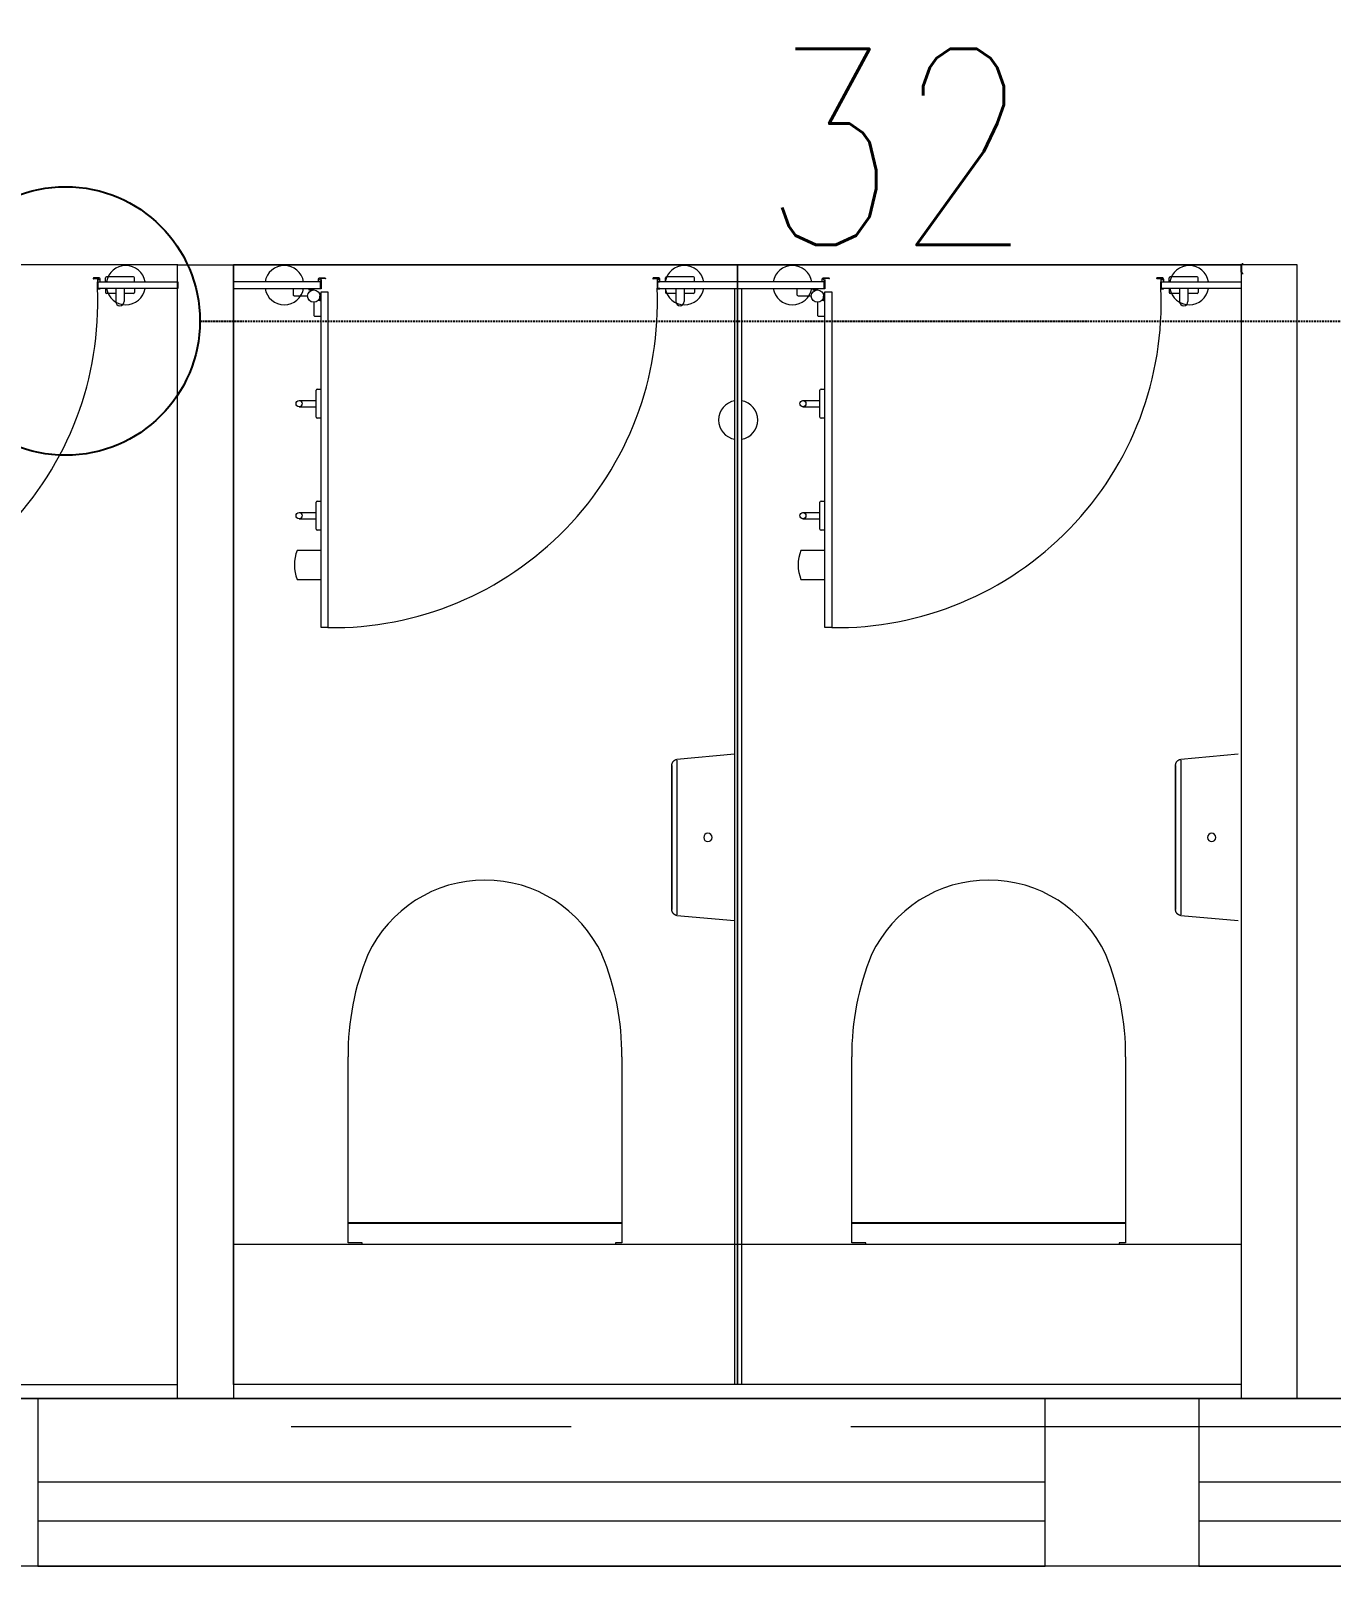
# Model space of a CAD drawing. Header units: millimetres. Extents: x -282761 to 137668, y -273845 to 94451.
# Drawn here: x 2383 to 4707, y -75475 to -72731 of the extents above; entities that cross this region are included whole.
import ezdxf

# ---------------------------------------------------------------- set-up
doc = ezdxf.new("R2010")
doc.units = ezdxf.units.MM
doc.linetypes.add('BLK_2 - 1ST__2ND_STOREY_PLAN-archi clean_11 SEPT 2024$0$IDA - Grid Line', pattern=[3500, 2000, -500, 500, -500])
doc.linetypes.add('HIDDEN2', pattern=[4.7625, 3.175, -1.5875])
for name, color, linetype, lineweight in [('BLK_2 - 1ST__2ND_STOREY_PLAN-archi clean_11 SEPT 2024$0$1599_DB_A_BLK2_HQ_R21- LINKVIEW_BLK2_1ST STOREY Toilet JOH$0$A-_DETA----_ED', 8, 'Continuous', 9), ('BLK_2 - 1ST__2ND_STOREY_PLAN-archi clean_11 SEPT 2024$0$1599_DB_A_BLK2_HQ_R21- LINKVIEW_BLK2_1ST STOREY Toilet JOH$0$A-_FURT----_E', 8, 'Continuous', 9), ('BLK_2 - 1ST__2ND_STOREY_PLAN-archi clean_11 SEPT 2024$0$1599_DB_A_BLK2_HQ_R21- LINKVIEW_BLK2_1ST STOREY Toilet JOH$0$A-_GENM----_M', 8, 'Continuous', 9), ('BLK_2 - 1ST__2ND_STOREY_PLAN-archi clean_11 SEPT 2024$0$1599_DB_A_BLK2_HQ_R21- LINKVIEW_BLK2_1ST STOREY Toilet JOH$0$M-_SANIFIXR_E', 8, 'Continuous', 9), ('BLK_2 - 1ST__2ND_STOREY_PLAN-archi clean_11 SEPT 2024$0$1599_DB_A_BLK2_HQ_R21- LINKVIEW_BLK2_1ST STOREY Toilet JOH$0$S-_COLN----_E', 8, 'Continuous', 9), ('BLK_2 - 1ST__2ND_STOREY_PLAN-archi clean_11 SEPT 2024$0$_CATCHMENT_DRAIN', 8, 'Continuous', 0), ('BLK_2 - 1ST__2ND_STOREY_PLAN-archi clean_11 SEPT 2024$0$S-_ANOTGRID_E-1', 8, 'BLK_2 - 1ST__2ND_STOREY_PLAN-archi clean_11 SEPT 2024$0$IDA - Grid Line', 9)]:
    doc.layers.add(name, color=color, linetype=linetype, lineweight=lineweight)
for name, color, linetype in [('M-_FIRESPRK_T-', 7, 'Continuous'), ('M-_SPRKBEAM_E-', 12, 'HIDDEN2'), ('M-_SPRKPIEX_E-', 1, 'Continuous')]:
    doc.layers.add(name, color=color, linetype=linetype)
doc.styles.add('Simplex', font='SIMPLEX.shx', dxfattribs={"width": 0.8, "height": 2.5})

# ---------------------------------------------------------------- blocks, each defined once
blk = doc.blocks.new('fire0101')
at = {"color": 0, "linetype": 'Continuous'}
blk.add_circle((0, 0), 100, dxfattribs=at)
blk = doc.blocks.new('BLK_2 - 1ST__2ND_STOREY_PLAN-archi clean_11 SEPT 2024$0$3 hook door')
for p, q in [((25045.5, -17739.3), (25045.5, -17782.3)), ((25097.5, -17782.3), (25097.5, -17739.3)), ((25154.1, -17742.8), (25154.1, -17773.3)), ((25165.1, -17742.8), (25165.1, -17773.3)), ((25254.1, -17742.8), (25254.1, -17773.3)), ((25265.1, -17742.8), (25265.1, -17773.3)), ((25354.1, -17742.8), (25354.1, -17773.3)), ((25365.1, -17742.8), (25365.1, -17773.3)), ((25133.6, -17782.3), (25133.6, -17775.3)), ((25135.6, -17773.3), (25183.6, -17773.3)), ((25185.6, -17775.3), (25185.6, -17782.3)), ((25233.6, -17782.3), (25233.6, -17775.3)), ((25235.6, -17773.3), (25283.6, -17773.3)), ((25285.6, -17775.3), (25285.6, -17782.3)), ((25333.6, -17782.3), (25333.6, -17775.3)), ((25335.6, -17773.3), (25383.6, -17773.3)), ((25385.6, -17775.3), (25385.6, -17782.3)), ((25059.1, -17782.3), (25111.1, -17782.3)), ((25285.6, -17782.3), (25233.6, -17782.3)), ((25556.5, -18415.1), (25556.5, -18398.6)), ((25565.5, -18396.6), (25558.5, -18396.6)), ((25577.5, -18396.6), (25584.5, -18396.6)), ((25586.5, -18446.6), (25586.5, -18398.6)), ((25565.5, -18415.1), (25542, -18415.1)), ((25565.5, -18430.1), (25542, -18430.1)), ((25556.5, -18446.6), (25556.5, -18430.1)), ((25565.5, -18448.6), (25558.5, -18448.6)), ((25577.5, -18448.6), (25584.5, -18448.6))]:
    blk.add_line(p, q)
for points in [[(25552, -17757.8), (25552, -17734.8, -0.414214), (25554, -17732.8), (25565.5, -17732.8), (25565.5, -17760.3), (25563.1, -17760.3), (25563.1, -17768.8)], [(25541, -17768.8), (25518, -17768.8, 0.414214), (25516, -17770.8), (25516, -17782.3), (25543.5, -17782.3), (25543.5, -17779.9), (25552, -17779.9)]]:
    blk.add_lwpolyline(points, format="xyb")
for points in [[(25584.8, -17788.3, -0.291473), (25583.6, -17790.1, -1), (25583.1, -17789, 0.291473), (25583.6, -17788.3), (25583.6, -17780.5, 0.350085), (25581.8, -17779.3, 1), (25581.8, -17781.8), (25581.8, -17782.3), (25565.3, -17782.3, -0.414214), (25564.8, -17781.8), (25564.8, -17778.2, -0.327538), (25565.5, -17777.3), (25565.5, -17781.1), (25577.5, -17781.1), (25577.5, -17778.3, -0.414214), (25578.5, -17777.3), (25581.8, -17777.3, -0.414214), (25584.8, -17780.3)], [(25584.8, -18376.4, 0.291473), (25583.6, -18374.6, 1), (25583.1, -18375.7, -0.291473), (25583.6, -18376.4), (25583.6, -18384.2, -0.350085), (25581.8, -18385.4, -1), (25581.8, -18382.9), (25581.8, -18382.4), (25565.3, -18382.4, 0.414214), (25564.8, -18382.9), (25564.8, -18386.5, 0.327538), (25565.5, -18387.4), (25565.5, -18383.6), (25577.5, -18383.6), (25577.5, -18386.4, 0.414214), (25578.5, -18387.4), (25581.8, -18387.4, 0.414214), (25584.8, -18384.4)]]:
    blk.add_lwpolyline(points, format="xyb", close=True)
blk.add_lwpolyline([(25559.6, -17794.3), (24959.6, -17794.3), (24959.6, -17782.3), (25559.6, -17782.3)], close=True)
for centre, radius in [((25159.6, -17742.8), 5.5), ((25259.6, -17742.8), 5.5), ((25359.6, -17742.8), 5.5), ((25552, -17768.8), 11)]:
    blk.add_circle(centre, radius)
for centre, radius, start, end in [((25071.5, -17804.4), 70.1, 68.2289, 111.7711), ((25135.6, -17775.3), 2, 90, 180), ((25183.6, -17775.3), 2, 0, 90), ((25235.6, -17775.3), 2, 90, 180), ((25283.6, -17775.3), 2, 0, 90), ((25335.6, -17775.3), 2, 90, 180), ((25383.6, -17775.3), 2, 0, 90), ((25558.5, -18398.6), 2, 90, 180), ((25584.5, -18398.6), 2, 0, 90), ((25542, -18422.6), 7.5, 90, 270), ((25558.5, -18446.6), 2, 180, 270), ((25584.5, -18446.6), 2, 270, 0)]:
    blk.add_arc(centre, radius, start, end)
at = {"ltscale": 10}
blk.add_arc((25540.3, -17802.2), 580.8, 179.2194, 272.5231, dxfattribs=at)
blk = doc.blocks.new('BLK_2 - 1ST__2ND_STOREY_PLAN-archi clean_11 SEPT 2024$0$2 hook door')
for p, q in [((25045.5, -16829.2), (25045.5, -16872.2)), ((25097.5, -16872.2), (25097.5, -16829.2)), ((25154.1, -16832.7), (25154.1, -16863.2)), ((25165.1, -16832.7), (25165.1, -16863.2)), ((25354.1, -16832.7), (25354.1, -16863.2)), ((25365.1, -16832.7), (25365.1, -16863.2)), ((25133.6, -16872.2), (25133.6, -16865.2)), ((25135.6, -16863.2), (25183.6, -16863.2)), ((25185.6, -16865.2), (25185.6, -16872.2)), ((25333.6, -16872.2), (25333.6, -16865.2)), ((25335.6, -16863.2), (25383.6, -16863.2)), ((25385.6, -16865.2), (25385.6, -16872.2)), ((25556.5, -17505.7), (25556.5, -17489.2)), ((25565.5, -17487.2), (25558.5, -17487.2)), ((25577.5, -17487.2), (25584.5, -17487.2)), ((25586.5, -17537.2), (25586.5, -17489.2)), ((25565.5, -17505.7), (25542, -17505.7)), ((25565.5, -17520.7), (25542, -17520.7)), ((25556.5, -17537.2), (25556.5, -17520.7)), ((25565.5, -17539.2), (25558.5, -17539.2)), ((25577.5, -17539.2), (25584.5, -17539.2))]:
    blk.add_line(p, q)
for points in [[(25552, -16847.7), (25552, -16824.7, -0.414214), (25554, -16822.7), (25565.5, -16822.7), (25565.5, -16850.2), (25563.1, -16850.2), (25563.1, -16858.7)], [(25541, -16858.7), (25518, -16858.7, 0.414214), (25516, -16860.7), (25516, -16872.2), (25543.5, -16872.2), (25543.5, -16869.8), (25552, -16869.8)]]:
    blk.add_lwpolyline(points, format="xyb")
blk.add_lwpolyline([(25559.6, -16884.2), (24959.6, -16884.2), (24959.6, -16872.2), (25559.6, -16872.2)], close=True)
for points in [[(25584.8, -16878.2, -0.291473), (25583.6, -16880, -1), (25583.1, -16878.9, 0.291473), (25583.6, -16878.2), (25583.6, -16870.5, 0.350085), (25581.8, -16869.2, 1), (25581.8, -16871.7), (25581.8, -16872.2), (25565.3, -16872.2, -0.414214), (25564.8, -16871.7), (25564.8, -16868.2, -0.327538), (25565.5, -16867.2), (25565.5, -16871), (25577.5, -16871), (25577.5, -16868.2, -0.414214), (25578.5, -16867.2), (25581.8, -16867.2, -0.414214), (25584.8, -16870.2)], [(25584.8, -17466.4, 0.291473), (25583.6, -17464.5, 1), (25583.1, -17465.6, -0.291473), (25583.6, -17466.4), (25583.6, -17474.1, -0.350085), (25581.8, -17475.4, -1), (25581.8, -17472.9), (25581.8, -17472.4), (25565.3, -17472.4, 0.414214), (25564.8, -17472.9), (25564.8, -17476.4, 0.327538), (25565.5, -17477.4), (25565.5, -17473.6), (25577.5, -17473.6), (25577.5, -17476.4, 0.414214), (25578.5, -17477.4), (25581.8, -17477.4, 0.414214), (25584.8, -17474.4)]]:
    blk.add_lwpolyline(points, format="xyb", close=True)
for centre, radius in [((25159.6, -16832.7), 5.5), ((25359.6, -16832.7), 5.5), ((25552, -16858.7), 11)]:
    blk.add_circle(centre, radius)
for centre, radius, start, end in [((25071.5, -16894.3), 70.1, 68.2289, 111.7711), ((25135.6, -16865.2), 2, 90, 180), ((25183.6, -16865.2), 2, 0, 90), ((25335.6, -16865.2), 2, 90, 180), ((25383.6, -16865.2), 2, 0, 90), ((25558.5, -17489.2), 2, 90, 180), ((25584.5, -17489.2), 2, 0, 90), ((25542, -17513.2), 7.5, 90, 270), ((25558.5, -17537.2), 2, 180, 270), ((25584.5, -17537.2), 2, 270, 0)]:
    blk.add_arc(centre, radius, start, end)
at = {"ltscale": 10}
blk.add_arc((25540.3, -16892.1), 580.8, 179.2194, 272.5231, dxfattribs=at)
blk = doc.blocks.new('BLK_2 - 1ST__2ND_STOREY_PLAN-archi clean_11 SEPT 2024$0$TOIL')
for centre, start, end in [((-301605, -103701.7), 99.8709, 260.1291), ((-301605, -103701.7), 279.8709, 80.1291), ((-301605, -103984.9), 99.8709, 260.1291), ((-301605, -103984.9), 279.8709, 80.1291), ((-301605, -104699.8), 99.8709, 260.1291), ((-301605, -104699.8), 279.8709, 80.1291), ((-301846, -104795.9), 9.8709, 170.1291), ((-301846, -104795.9), 189.8709, 350.1291), ((-301605, -104892.8), 99.8709, 260.1291), ((-301605, -104892.8), 279.8709, 80.1291), ((-301605, -105601.7), 99.8709, 260.1291), ((-301605, -105601.7), 279.8709, 80.1291)]:
    blk.add_arc(centre, 35, start, end)
at = {"layer": 'BLK_2 - 1ST__2ND_STOREY_PLAN-archi clean_11 SEPT 2024$0$1599_DB_A_BLK2_HQ_R21- LINKVIEW_BLK2_1ST STOREY Toilet JOH$0$A-_GENM----_M'}
for p, q in [((-301585.5, -105697.2), (-301584, -105697.2)), ((-301567, -105694.2), (-301584, -105694.2)), ((-301584, -105697.2), (-301582, -105695.7)), ((-301582, -105694.2), (-301569, -105694.2)), ((-301582, -105695.7), (-301569, -105695.7)), ((-301569, -105695.7), (-301567, -105697.2)), ((-301567, -105697.2), (-301565.5, -105697.2))]:
    blk.add_line(p, q, dxfattribs=at)
at = {"layer": 'BLK_2 - 1ST__2ND_STOREY_PLAN-archi clean_11 SEPT 2024$0$1599_DB_A_BLK2_HQ_R21- LINKVIEW_BLK2_1ST STOREY Toilet JOH$0$S-_COLN----_E'}
for p, q in [((-301569, -103794.4), (-301569, -101994.4)), ((-301569, -105694.4), (-301569, -103894.4))]:
    blk.add_line(p, q, dxfattribs=at)
for points in [[(-301611, -103650.9), (-301599, -103650.9), (-301599, -103794.4), (-301611, -103794.4), (-301611, -103650.9)], [(-301569, -103794.4), (-301569, -103894.4)], [(-301611, -104050.9), (-301599, -104050.9), (-301599, -103894.4), (-301611, -103894.4), (-301611, -104050.9)], [(-301611, -104650.9), (-301611, -104950.9), (-301599, -104950.9), (-301599, -104650.9), (-301611, -104650.9)], [(-301611, -104789.9), (-301611, -104801.9), (-303569, -104801.9), (-303569, -104789.9), (-301611, -104789.9)], [(-301611, -105550.9), (-301599, -105550.9), (-301599, -105694.4), (-301611, -105694.4), (-301611, -105550.9)], [(-301569, -105794.4), (-301569, -105694.4)]]:
    blk.add_lwpolyline(points, dxfattribs=at)
for name, p in [('BLK_2 - 1ST__2ND_STOREY_PLAN-archi clean_11 SEPT 2024$0$3 hook door', (-327176.5, -85268.6)), ('BLK_2 - 1ST__2ND_STOREY_PLAN-archi clean_11 SEPT 2024$0$2 hook door', (-327176.5, -87178.7)), ('BLK_2 - 1ST__2ND_STOREY_PLAN-archi clean_11 SEPT 2024$0$2 hook door', (-327176.5, -88078.7))]:
    blk.add_blockref(name, p, dxfattribs=at)
blk = doc.blocks.new('BLK_2 - 1ST__2ND_STOREY_PLAN-archi clean_11 SEPT 2024$0$1599_DB_A_BLK2_HQ_R21- LINKVIEW_BLK2_1ST STOREY Toilet JOH$0$IDA - Toilet Roll Holder - Jumbo - IDA - Toilet Roll Holder - Jumbo-2952152-LINKVIEW_BLK2_1ST STOREY')
at = {"layer": 'BLK_2 - 1ST__2ND_STOREY_PLAN-archi clean_11 SEPT 2024$0$1599_DB_A_BLK2_HQ_R21- LINKVIEW_BLK2_1ST STOREY Toilet JOH$0$A-_FURT----_E'}
for p, q in [((-148.5, -5), (-139.5, -107.9)), ((139.5, -107.9), (148.5, -5)), ((-138.1, -107.9), (0, -107.9)), ((0, -107.9), (138.1, -107.9))]:
    blk.add_line(p, q, dxfattribs=at)
for points in [[(-128.8, -117), (-129.2, -117), (-129.6, -117), (-130.1, -116.9), (-130.5, -116.9), (-130.9, -116.8), (-131.4, -116.7), (-131.8, -116.6), (-132.2, -116.4), (-132.6, -116.3), (-133, -116.1), (-133.4, -116), (-133.8, -115.8), (-134.2, -115.6), (-134.6, -115.3), (-134.9, -115.1), (-135.3, -114.8), (-135.6, -114.6), (-136, -114.3), (-136.3, -114), (-136.6, -113.7), (-136.9, -113.4), (-137.2, -113), (-137.5, -112.7), (-137.7, -112.3), (-138, -112), (-138.2, -111.6), (-138.4, -111.2), (-138.6, -110.8), (-138.8, -110.4), (-139, -110), (-139.1, -109.6), (-139.2, -109.2), (-139.4, -108.8), (-139.5, -108.3), (-139.5, -107.9)], [(139.5, -107.9), (139.5, -108.4), (139.4, -108.8), (139.2, -109.2), (139.1, -109.6), (138.9, -110.1), (138.8, -110.5), (138.6, -110.9), (138.4, -111.2), (138.2, -111.6), (137.9, -112), (137.7, -112.4), (137.4, -112.7), (137.2, -113.1), (136.9, -113.4), (136.6, -113.7), (136.3, -114), (135.9, -114.3), (135.6, -114.6), (135.3, -114.9), (134.9, -115.1), (134.5, -115.3), (134.2, -115.6), (133.8, -115.8), (133.4, -116), (133, -116.2), (132.6, -116.3), (132.2, -116.5), (131.7, -116.6), (131.3, -116.7), (130.9, -116.8), (130.5, -116.9), (130, -116.9), (129.6, -117), (129.1, -117), (128.8, -117)], [(0, -117), (-5.1, -117), (-10.3, -117), (-15.4, -117), (-20.5, -117), (-25.6, -117), (-30.6, -117), (-35.6, -117), (-40.5, -117), (-45.4, -117), (-50.1, -117), (-54.8, -117), (-59.5, -117), (-64, -117), (-68.4, -117), (-72.7, -117), (-76.9, -117), (-81, -117), (-84.9, -117), (-88.7, -117), (-92.4, -117), (-95.9, -117), (-99.2, -117), (-102.4, -117), (-105.5, -117), (-108.3, -117), (-111, -117), (-113.6, -117), (-115.9, -117), (-118, -117), (-120, -117), (-121.8, -117), (-123.3, -117), (-124.7, -117), (-125.9, -117), (-126.9, -117), (-127.7, -117), (-128.2, -117), (-128.6, -117), (-128.7, -117), (-128.8, -117)], [(-128.8, -117), (-128.6, -117), (-128.3, -117), (-127.8, -117), (-127.1, -117), (-126.2, -117), (-125.1, -117), (-123.7, -117), (-122.2, -117), (-120.5, -117), (-118.6, -117), (-116.5, -117), (-114.2, -117), (-111.7, -117), (-109.1, -117), (-106.3, -117), (-103.3, -117), (-100.1, -117), (-96.8, -117), (-93.3, -117), (-89.7, -117), (-85.9, -117), (-82, -117), (-78, -117), (-73.8, -117), (-69.6, -117), (-65.2, -117), (-60.7, -117), (-56.1, -117), (-51.4, -117), (-46.7, -117), (-41.8, -117), (-36.9, -117), (-32, -117), (-26.9, -117), (-21.9, -117), (-16.8, -117), (-11.7, -117), (-6.5, -117), (-1.4, -117), (0, -117)], [(0, -117), (5.1, -117), (10.3, -117), (15.4, -117), (20.5, -117), (25.6, -117), (30.6, -117), (35.6, -117), (40.5, -117), (45.4, -117), (50.1, -117), (54.8, -117), (59.5, -117), (64, -117), (68.4, -117), (72.7, -117), (76.9, -117), (81, -117), (84.9, -117), (88.7, -117), (92.4, -117), (95.9, -117), (99.2, -117), (102.4, -117), (105.5, -117), (108.3, -117), (111, -117), (113.6, -117), (115.9, -117), (118, -117), (120, -117), (121.8, -117), (123.3, -117), (124.7, -117), (125.9, -117), (126.9, -117), (127.7, -117), (128.2, -117), (128.6, -117), (128.7, -117), (128.8, -117)], [(128.8, -117), (128.6, -117), (128.3, -117), (127.8, -117), (127.1, -117), (126.2, -117), (125.1, -117), (123.7, -117), (122.2, -117), (120.5, -117), (118.6, -117), (116.5, -117), (114.2, -117), (111.7, -117), (109.1, -117), (106.3, -117), (103.3, -117), (100.1, -117), (96.8, -117), (93.3, -117), (89.7, -117), (85.9, -117), (82, -117), (78, -117), (73.8, -117), (69.6, -117), (65.2, -117), (60.7, -117), (56.1, -117), (51.4, -117), (46.7, -117), (41.8, -117), (36.9, -117), (32, -117), (26.9, -117), (21.9, -117), (16.8, -117), (11.7, -117), (6.5, -117), (1.4, -117), (0, -117)]]:
    blk.add_lwpolyline(points, dxfattribs=at)
for start, end in [(360, 180), (180, 360)]:
    blk.add_arc((0, -52.6), 7.38, start, end, dxfattribs=at)
blk = doc.blocks.new('BLK_2 - 1ST__2ND_STOREY_PLAN-archi clean_11 SEPT 2024$0$1599_DB_A_BLK2_HQ_R21- LINKVIEW_BLK2_1ST STOREY Toilet JOH$0$IDA - WC - Floor Mount wo Tank - MS980CMG-2979465-LINKVIEW_BLK2_1ST STOREY')
at = {"layer": 'BLK_2 - 1ST__2ND_STOREY_PLAN-archi clean_11 SEPT 2024$0$1599_DB_A_BLK2_HQ_R21- LINKVIEW_BLK2_1ST STOREY Toilet JOH$0$M-_SANIFIXR_E'}
for p, q in [((-245.6, -340.1), (-245.6, -8.1)), ((243.7, -8.1), (243.7, -340.1)), ((-244.4, -304.5), (-244.4, -305.3)), ((243.1, -304.5), (-244.4, -304.5)), ((-244.4, -305.3), (243.1, -305.3)), ((243.1, -305.3), (243.1, -304.5)), ((-220.3, -340.1), (-245.6, -340.1)), ((-220.3, -343.3), (-220.3, -340.1)), ((232.2, -340.1), (232.2, -343.3)), ((243.7, -340.1), (232.2, -340.1))]:
    blk.add_line(p, q, dxfattribs=at)
for centre, radius, start, end in [((-0.9, 77.1), 230.7, 24.9793, 155.0207), ((224.9, -4.8), 470.5, 157.5961, 180.3984), ((-226.8, -4.8), 470.5, 359.6016, 22.4039)]:
    blk.add_arc(centre, radius, start, end, dxfattribs=at)
blk = doc.blocks.new('BLK_2 - 1ST__2ND_STOREY_PLAN-archi clean_11 SEPT 2024')
at = {"layer": 'BLK_2 - 1ST__2ND_STOREY_PLAN-archi clean_11 SEPT 2024$0$1599_DB_A_BLK2_HQ_R21- LINKVIEW_BLK2_1ST STOREY Toilet JOH$0$A-_DETA----_ED', "extrusion": (0, 0, -1)}
h = blk.add_hatch(dxfattribs=at)
h.set_pattern_fill('FP_2', color=256, style=0, pattern_type=2)
h.set_pattern_definition([(0, (132040.66, -42727.71), (1016, 254), [83.82, -678.18, 83.82, -678.18, -4064]), (0, (132040.66, -42727.71), (1016, 254), [-1524, 83.82, -1440.18, 83.82, -678.18, -1778]), (0, (132040.66, -42727.71), (1016, 254), [-3810, 83.82, -424.18, 83.82, -1186.18]), (120, (132421.66, -42600.71), (-727.97045, 752.8818), [83.82, -678.18, 83.82, -678.18, -4064]), (120, (132421.66, -42600.71), (-727.97045, 752.8818), [-1524, 83.82, -1440.18, 83.82, -678.18, -1778]), (120, (132421.66, -42600.71), (-727.97045, 752.8818), [-3810, 83.82, -424.18, 83.82, -1186.18]), (240, (132548.66, -42092.71), (-288.02955, -1006.8818), [83.82, -678.18, 83.82, -678.18, -4064]), (240, (132548.66, -42092.71), (-288.02955, -1006.8818), [-1524, 83.82, -1440.18, 83.82, -678.18, -1778]), (240, (132548.66, -42092.71), (-288.02955, -1006.8818), [-3810, 83.82, -424.18, 83.82, -1186.18])])
h.paths.add_polyline_path([(126915.1, -118201.6), (126907.6, -117901.6), (125003.9, -117902.4), (125011.4, -118202.4), (127383.6, -118202.4)])
at = {"layer": 'BLK_2 - 1ST__2ND_STOREY_PLAN-archi clean_11 SEPT 2024$0$1599_DB_A_BLK2_HQ_R21- LINKVIEW_BLK2_1ST STOREY Toilet JOH$0$A-_DETA----_ED'}
for p, q in [((-130461.4, -117902.4), (-125011.4, -117902.4)), ((-125011.4, -118202.4), (-128451.4, -118202.4))]:
    blk.add_line(p, q, dxfattribs=at)
for points in [[(-126911.4, -117902.4), (-128911.4, -117902.4), (-128911.4, -118202.4), (-127111.4, -118202.4), (-127111.4, -117902.4)], [(-124836.9, -117902.4), (-126836.9, -117902.4), (-126836.9, -118202.4), (-125036.9, -118202.4), (-125036.9, -117902.4)], [(-128911.4, -118051.6), (-127111.4, -118051.6)], [(-126836.9, -118051.6), (-125036.9, -118051.6)], [(-128911.4, -118121.3), (-127111.4, -118121.3)], [(-126836.9, -118121.3), (-125036.9, -118121.3)]]:
    blk.add_lwpolyline(points, dxfattribs=at)
at = {"layer": 'BLK_2 - 1ST__2ND_STOREY_PLAN-archi clean_11 SEPT 2024$0$1599_DB_A_BLK2_HQ_R21- LINKVIEW_BLK2_1ST STOREY Toilet JOH$0$S-_COLN----_E'}
for p, q in [((-128661.4, -117902.4), (-128661.4, -115877.4)), ((-128561.4, -115877.4), (-128561.4, -117902.4)), ((-126761.4, -115877.4), (-126761.4, -117902.4)), ((-126661.4, -117902.4), (-126661.4, -115877.4)), ((-128451.4, -118202.4), (-139111.4, -118202.4))]:
    blk.add_line(p, q, dxfattribs=at)
for points in [[(-138311.4, -110352.4), (-136561.4, -110352.4), (-136561.4, -109877.4), (-126736.4, -109877.4), (-126736.4, -110352.4), (-125011.4, -110352.4), (-125011.4, -111152.4), (-124411.4, -111152.4), (-124411.4, -117402.4), (-125011.4, -117402.4), (-125011.4, -117902.4), (-138311.4, -117902.4), (-138311.4, -117402.4), (-138911.4, -117402.4), (-138911.4, -111152.4), (-138311.4, -111152.4), (-138311.4, -110352.4)], [(-128661.4, -115877.4), (-128561.4, -115877.4)], [(-126661.4, -115877.4), (-126761.4, -115877.4)], [(-126761.4, -117627.4), (-128561.4, -117627.4)], [(-126661.4, -117902.4), (-138311.4, -117902.4)]]:
    blk.add_lwpolyline(points, dxfattribs=at)
for points in [[(-129561.4, -115877.4), (-129561.4, -117877.4), (-128661.4, -117877.4), (-128661.4, -115877.4)], [(-128561.4, -117877.4), (-128561.4, -115877.4), (-127661.4, -115877.4), (-127661.4, -117877.4)], [(-127661.4, -117877.4), (-127661.4, -115877.4), (-126761.4, -115877.4), (-126761.4, -117877.4)]]:
    blk.add_lwpolyline(points, close=True, dxfattribs=at)
at = {"layer": 'BLK_2 - 1ST__2ND_STOREY_PLAN-archi clean_11 SEPT 2024$0$S-_ANOTGRID_E-1'}
blk.add_line((-141458.5, -117952.4), (-97513.5, -117952.4), dxfattribs=at)
at = {"rotation": 90}
blk.add_blockref('BLK_2 - 1ST__2ND_STOREY_PLAN-archi clean_11 SEPT 2024$0$TOIL', (-232455.7, 185691.6), dxfattribs=at)
at = {"layer": 'BLK_2 - 1ST__2ND_STOREY_PLAN-archi clean_11 SEPT 2024$0$1599_DB_A_BLK2_HQ_R21- LINKVIEW_BLK2_1ST STOREY Toilet JOH$0$S-_COLN----_E', "rotation": 270}
for p in [(-127661.4, -116900.2), (-126761.4, -116900.2)]:
    blk.add_blockref('BLK_2 - 1ST__2ND_STOREY_PLAN-archi clean_11 SEPT 2024$0$1599_DB_A_BLK2_HQ_R21- LINKVIEW_BLK2_1ST STOREY Toilet JOH$0$IDA - Toilet Roll Holder - Jumbo - IDA - Toilet Roll Holder - Jumbo-2952152-LINKVIEW_BLK2_1ST STOREY', p, dxfattribs=at)
at = {"layer": 'BLK_2 - 1ST__2ND_STOREY_PLAN-archi clean_11 SEPT 2024$0$1599_DB_A_BLK2_HQ_R21- LINKVIEW_BLK2_1ST STOREY Toilet JOH$0$S-_COLN----_E'}
for p in [(-128111.4, -117284.1), (-127211.4, -117284.1)]:
    blk.add_blockref('BLK_2 - 1ST__2ND_STOREY_PLAN-archi clean_11 SEPT 2024$0$1599_DB_A_BLK2_HQ_R21- LINKVIEW_BLK2_1ST STOREY Toilet JOH$0$IDA - WC - Floor Mount wo Tank - MS980CMG-2979465-LINKVIEW_BLK2_1ST STOREY', p, dxfattribs=at)

msp = doc.modelspace()

# ---------------------------------------------------------------- linework, layer by layer
at = {"layer": 'M-_SPRKBEAM_E-'}
msp.add_line((2685.5, -73249.8), (5205.5, -73249.8), dxfattribs=at)

# ---------------------------------------------------------------- block references
at = {"layer": 'BLK_2 - 1ST__2ND_STOREY_PLAN-archi clean_11 SEPT 2024$0$_CATCHMENT_DRAIN'}
msp.add_blockref('BLK_2 - 1ST__2ND_STOREY_PLAN-archi clean_11 SEPT 2024', (131307.1, 42727.7), dxfattribs=at)
at = {"layer": 'M-_SPRKPIEX_E-', "xscale": 2.4, "yscale": 2.4, "zscale": 2.4, "rotation": 258.865011862231}
msp.add_blockref('fire0101', (2445.5, -73249.8), dxfattribs=at)

# ---------------------------------------------------------------- texts
at = {"layer": 'M-_FIRESPRK_T-', "style": 'Simplex', "width": 0.8}
msp.add_text('32', height=350, dxfattribs=at).set_placement((3689.8, -73113.8))

doc.saveas('drawing.dxf')
